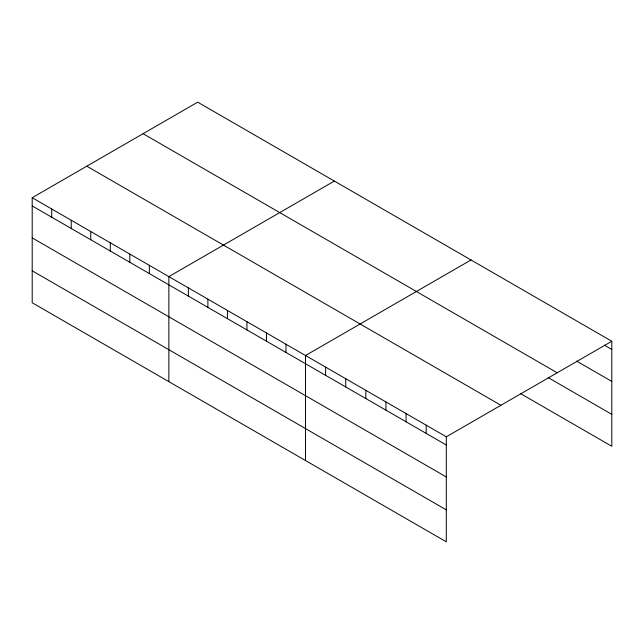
<?xml version="1.0" encoding="UTF-8"?>
<svg xmlns="http://www.w3.org/2000/svg" width="644" height="644" viewBox="0 0 644 644"><rect width="100%" height="100%" fill="white"/><g stroke="black" fill="none" stroke-linecap="round" stroke-linejoin="round"><path stroke-width="0.97" d="M32.2 197.716L446.308 436.801L446.308 541.829L32.2 302.744L32.2 197.716L197.692 102.171L611.8 341.256L611.8 446.284L520.449 393.54M334.349 181.069L168.857 276.614L168.857 381.642M471.006 259.967L305.514 355.512L305.514 460.541M446.308 436.801L611.8 341.256M604.257 345.12L611.8 349.475M576.597 361.099L611.8 381.417M143.081 133.702L557.189 372.787M548.108 377.561L611.8 414.334M86.811 166.192L500.919 405.269M32.2 205.935L446.308 445.02M32.2 237.886L446.308 476.971M32.2 270.802L446.308 509.879M426.191 425.185L426.191 433.404M406.074 413.577L406.074 421.796M385.965 401.961L385.965 410.18M365.848 390.353L365.848 398.572M345.739 378.736L345.739 386.955M325.623 367.128L325.623 375.347M285.984 344.242L285.984 352.461M266.463 332.972L266.463 341.191M246.942 321.702L246.942 329.921M227.421 310.432L227.421 318.651M207.899 299.162L207.899 307.381M188.378 287.884L188.378 296.103M149.336 265.344L149.336 273.563M129.814 254.074L129.814 262.293M110.285 242.804L110.285 251.023M90.764 231.534L90.764 239.753M71.243 220.264L71.243 228.483M51.721 208.994L51.721 217.213"/></g></svg>
